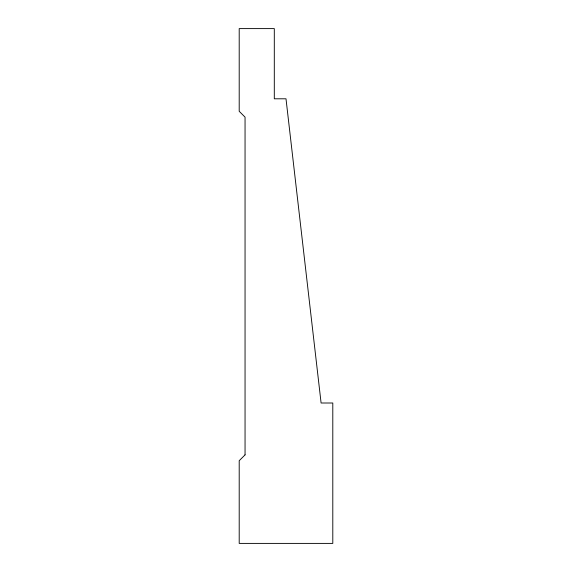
<?xml version="1.0" encoding="UTF-8"?>
<svg xmlns="http://www.w3.org/2000/svg" width="572" height="572" viewBox="0 0 572 572"><rect width="100%" height="100%" fill="white"/><g stroke="black" fill="none" stroke-linecap="round" stroke-linejoin="round"><path stroke-width="0.86" d="M245.052 454.862L239.203 460.71L239.203 543.4L332.797 543.4L332.797 403.003L321.099 403.003L286 98.799L274.303 98.799L274.303 28.6L239.203 28.6L239.203 111.29L245.052 117.138L245.052 454.862"/></g></svg>
